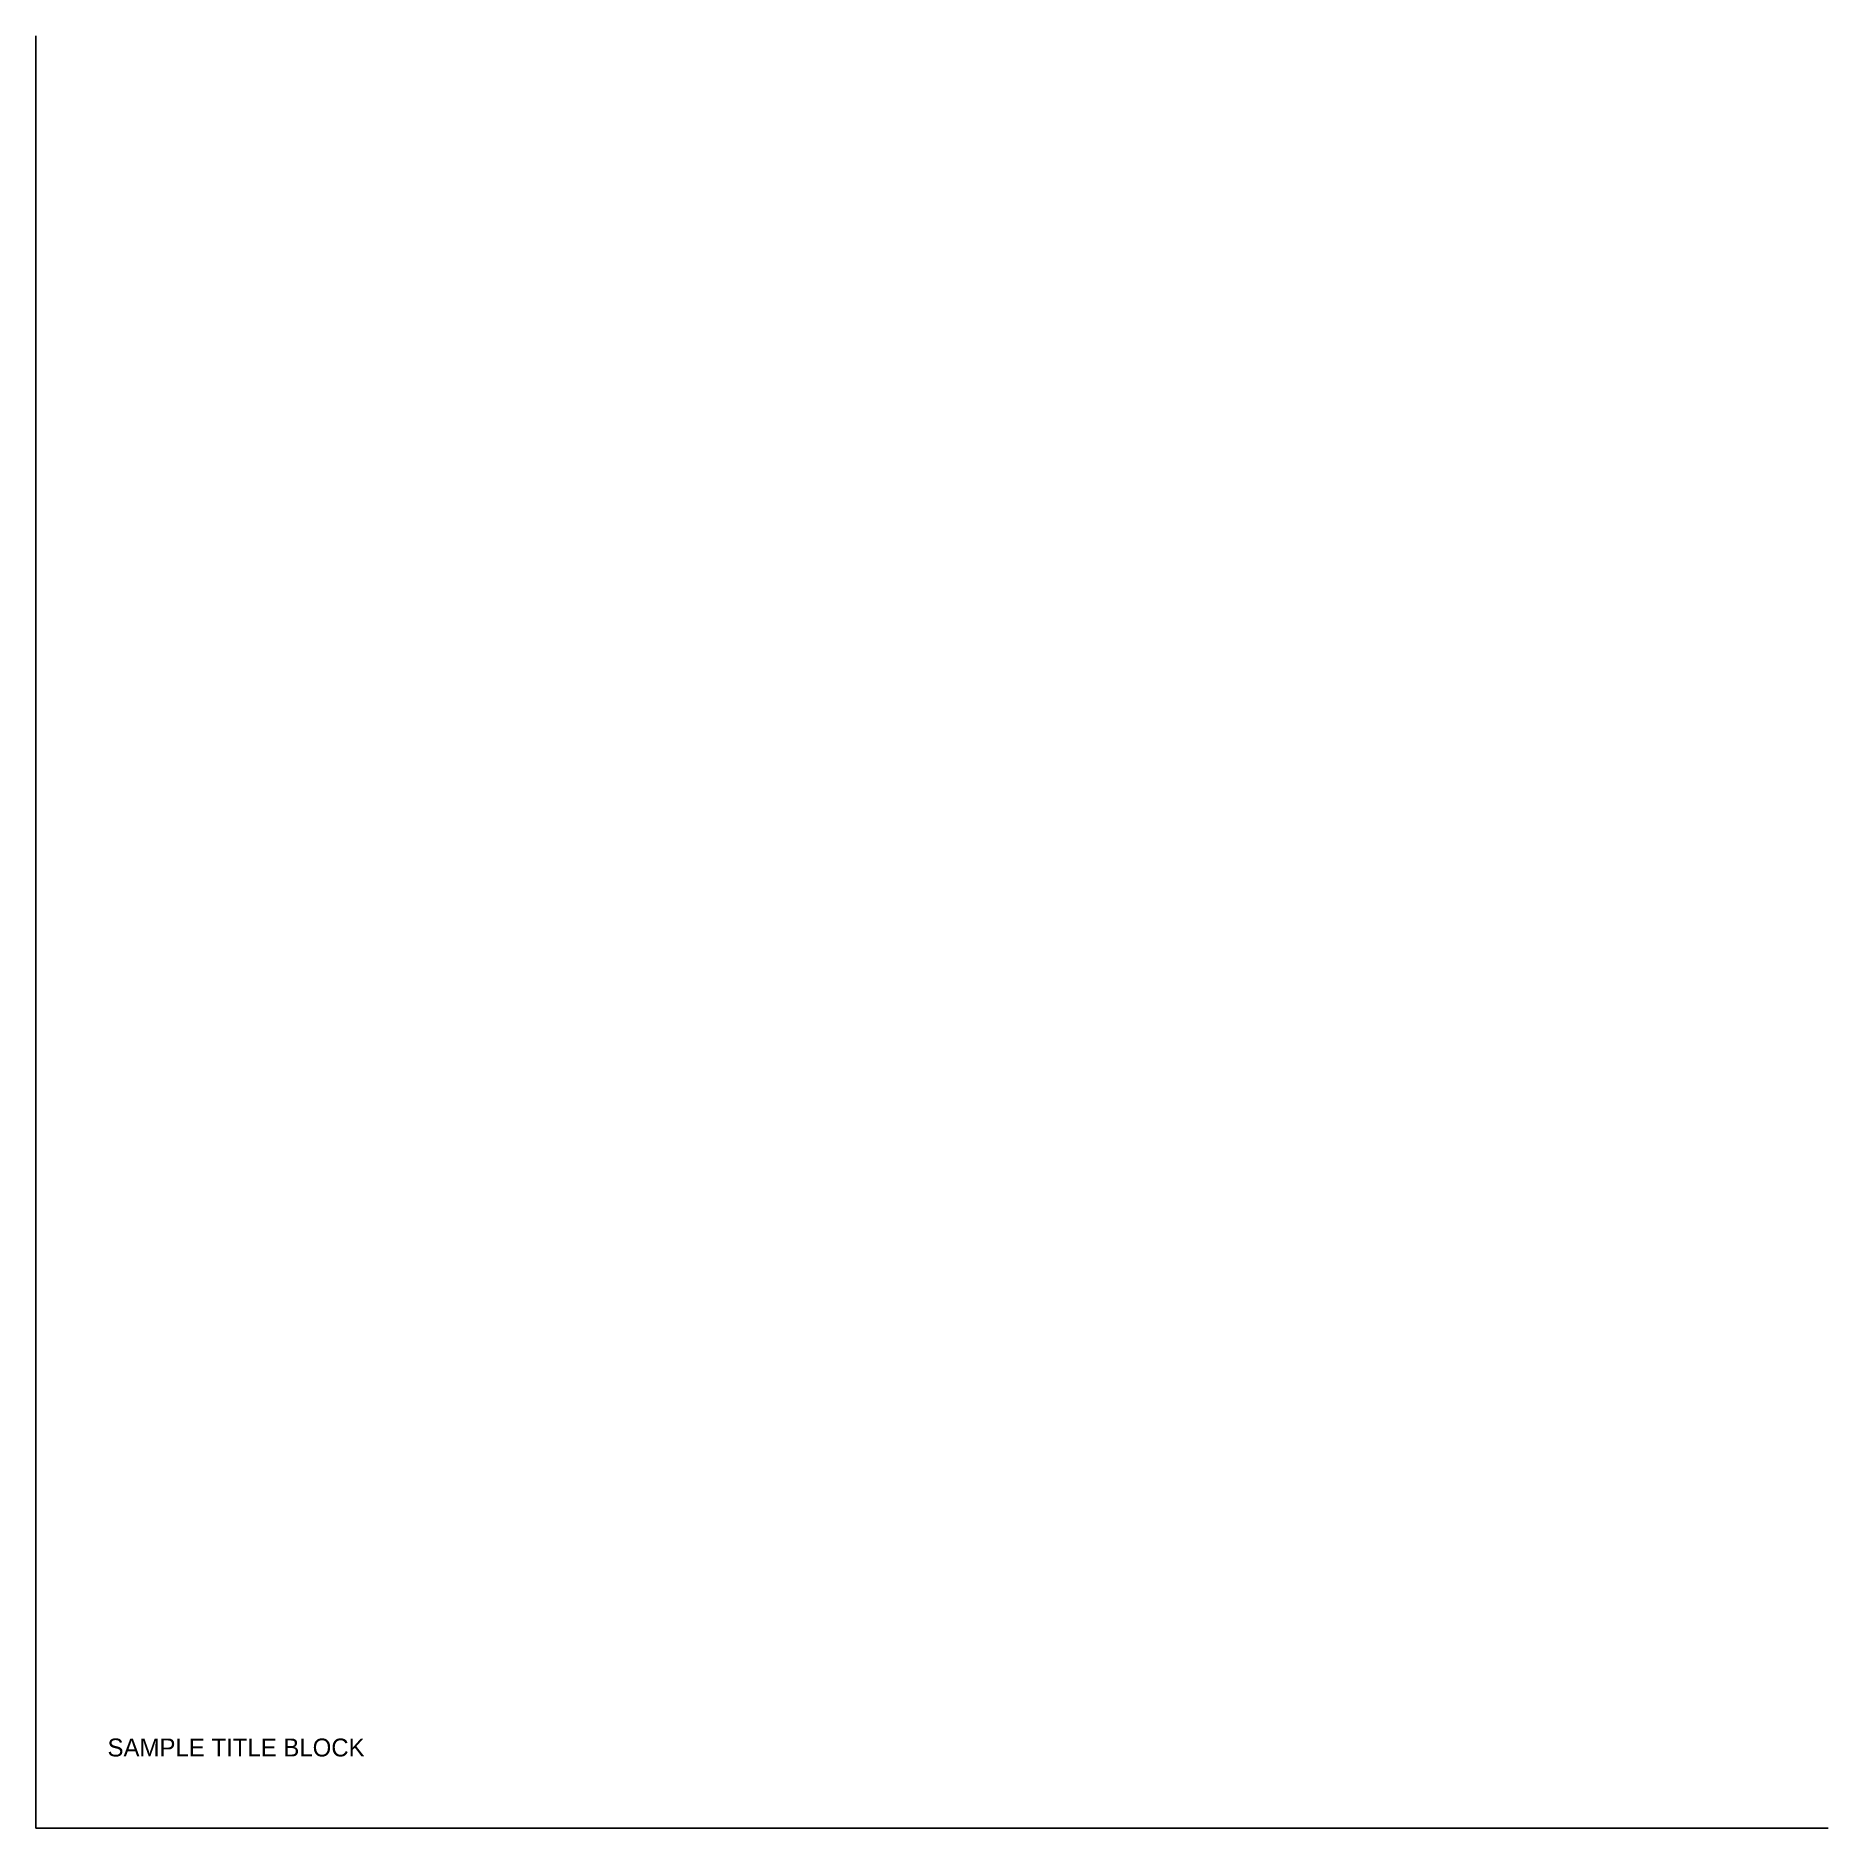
# Model space of a CAD drawing. Header units: metres. Extents: x 0 to 500, y 0 to 500.
import ezdxf

# ---------------------------------------------------------------- set-up
doc = ezdxf.new("R2010")
doc.units = ezdxf.units.M

msp = doc.modelspace()

# ---------------------------------------------------------------- linework, layer by layer
for q in [(0, 500), (500, 0)]:
    msp.add_line((0, 0), q)

# ---------------------------------------------------------------- texts
msp.add_text('SAMPLE TITLE BLOCK', height=5).set_placement((20, 20))

doc.saveas('drawing.dxf')
